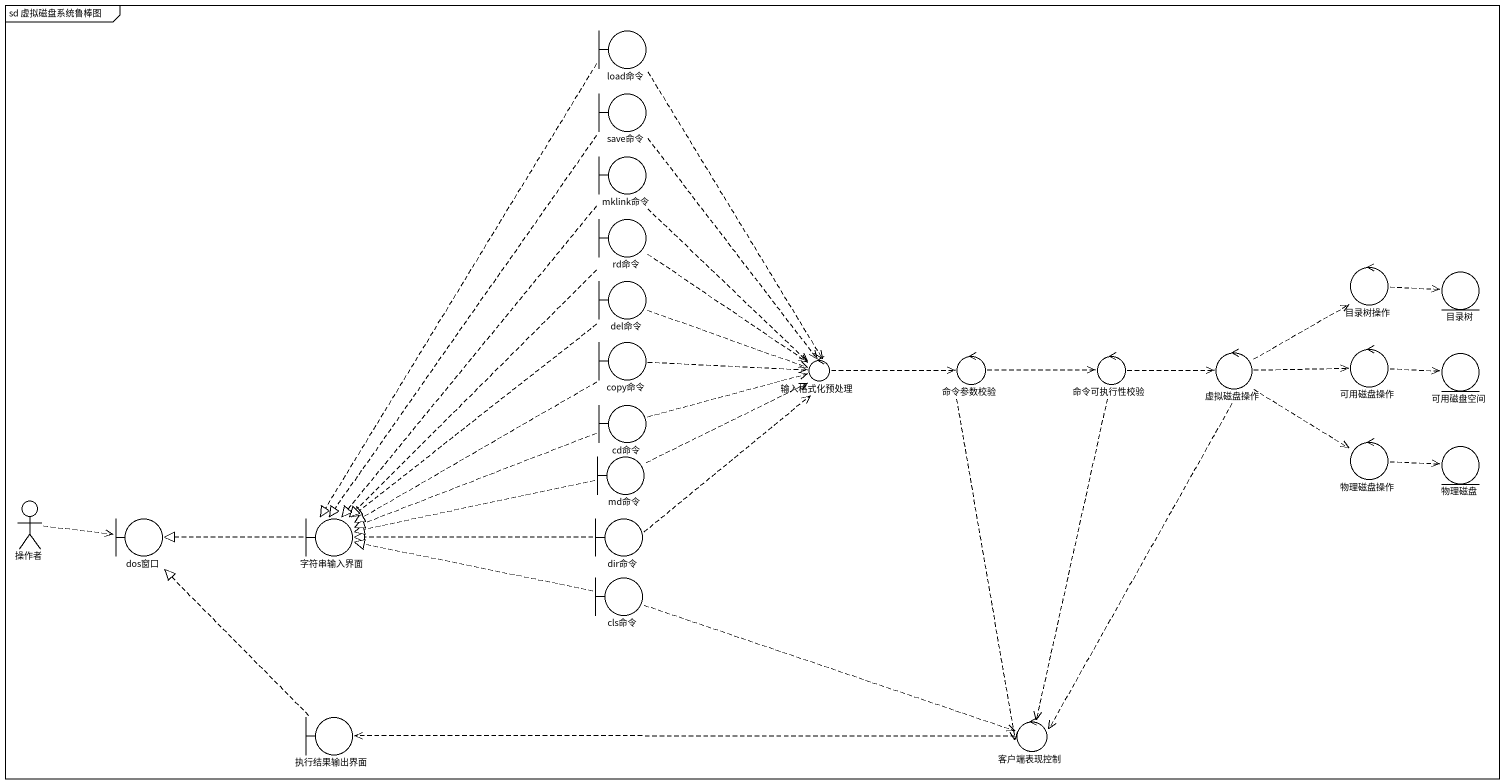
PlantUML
@startuml
mainframe sd 虚拟磁盘系统鲁棒图
boundary load命令
boundary save命令
boundary mklink命令
boundary rd命令
boundary del命令
control 目录树操作
entity 目录树
boundary copy命令
control 输入格式化预处理
control 命令参数校验
control 命令可执行性校验
control 虚拟磁盘操作
control 可用磁盘操作
entity 可用磁盘空间
boundary cd命令
boundary md命令
control 物理磁盘操作
entity 物理磁盘
actor 操作者
boundary dos窗口
boundary 字符串输入界面
boundary dir命令
boundary cls命令
boundary 执行结果输出界面
control 客户端表现控制
load命令 ..> 输入格式化预处理
load命令 ..|> 字符串输入界面
save命令 ..> 输入格式化预处理
save命令 ..|> 字符串输入界面
mklink命令 ..> 输入格式化预处理
mklink命令 ..|> 字符串输入界面
rd命令 ..> 输入格式化预处理
rd命令 ..|> 字符串输入界面
del命令 .right.> 输入格式化预处理
del命令 ..|> 字符串输入界面
目录树操作 .right.> 目录树
copy命令 .right.> 输入格式化预处理
copy命令 ..|> 字符串输入界面
输入格式化预处理 .right.> 命令参数校验
命令参数校验 .right.> 命令可执行性校验
命令参数校验 ..> 客户端表现控制
命令可执行性校验 .right.> 虚拟磁盘操作
命令可执行性校验 ..> 客户端表现控制
虚拟磁盘操作 .right.> 目录树操作
虚拟磁盘操作 .right.> 可用磁盘操作
虚拟磁盘操作 ..> 物理磁盘操作
虚拟磁盘操作 ..> 客户端表现控制
可用磁盘操作 .right.> 可用磁盘空间
cd命令 .right.> 输入格式化预处理
cd命令 .left.|> 字符串输入界面
md命令 .right.> 输入格式化预处理
md命令 .left.|> 字符串输入界面
物理磁盘操作 .right.> 物理磁盘
操作者 .right.> dos窗口
字符串输入界面 .left.|> dos窗口
dir命令 .up.> 输入格式化预处理
dir命令 .left.|> 字符串输入界面
cls命令 .left.|> 字符串输入界面
cls命令 .right.> 客户端表现控制
执行结果输出界面 .up.|> dos窗口
客户端表现控制 .left.> 执行结果输出界面
@enduml
